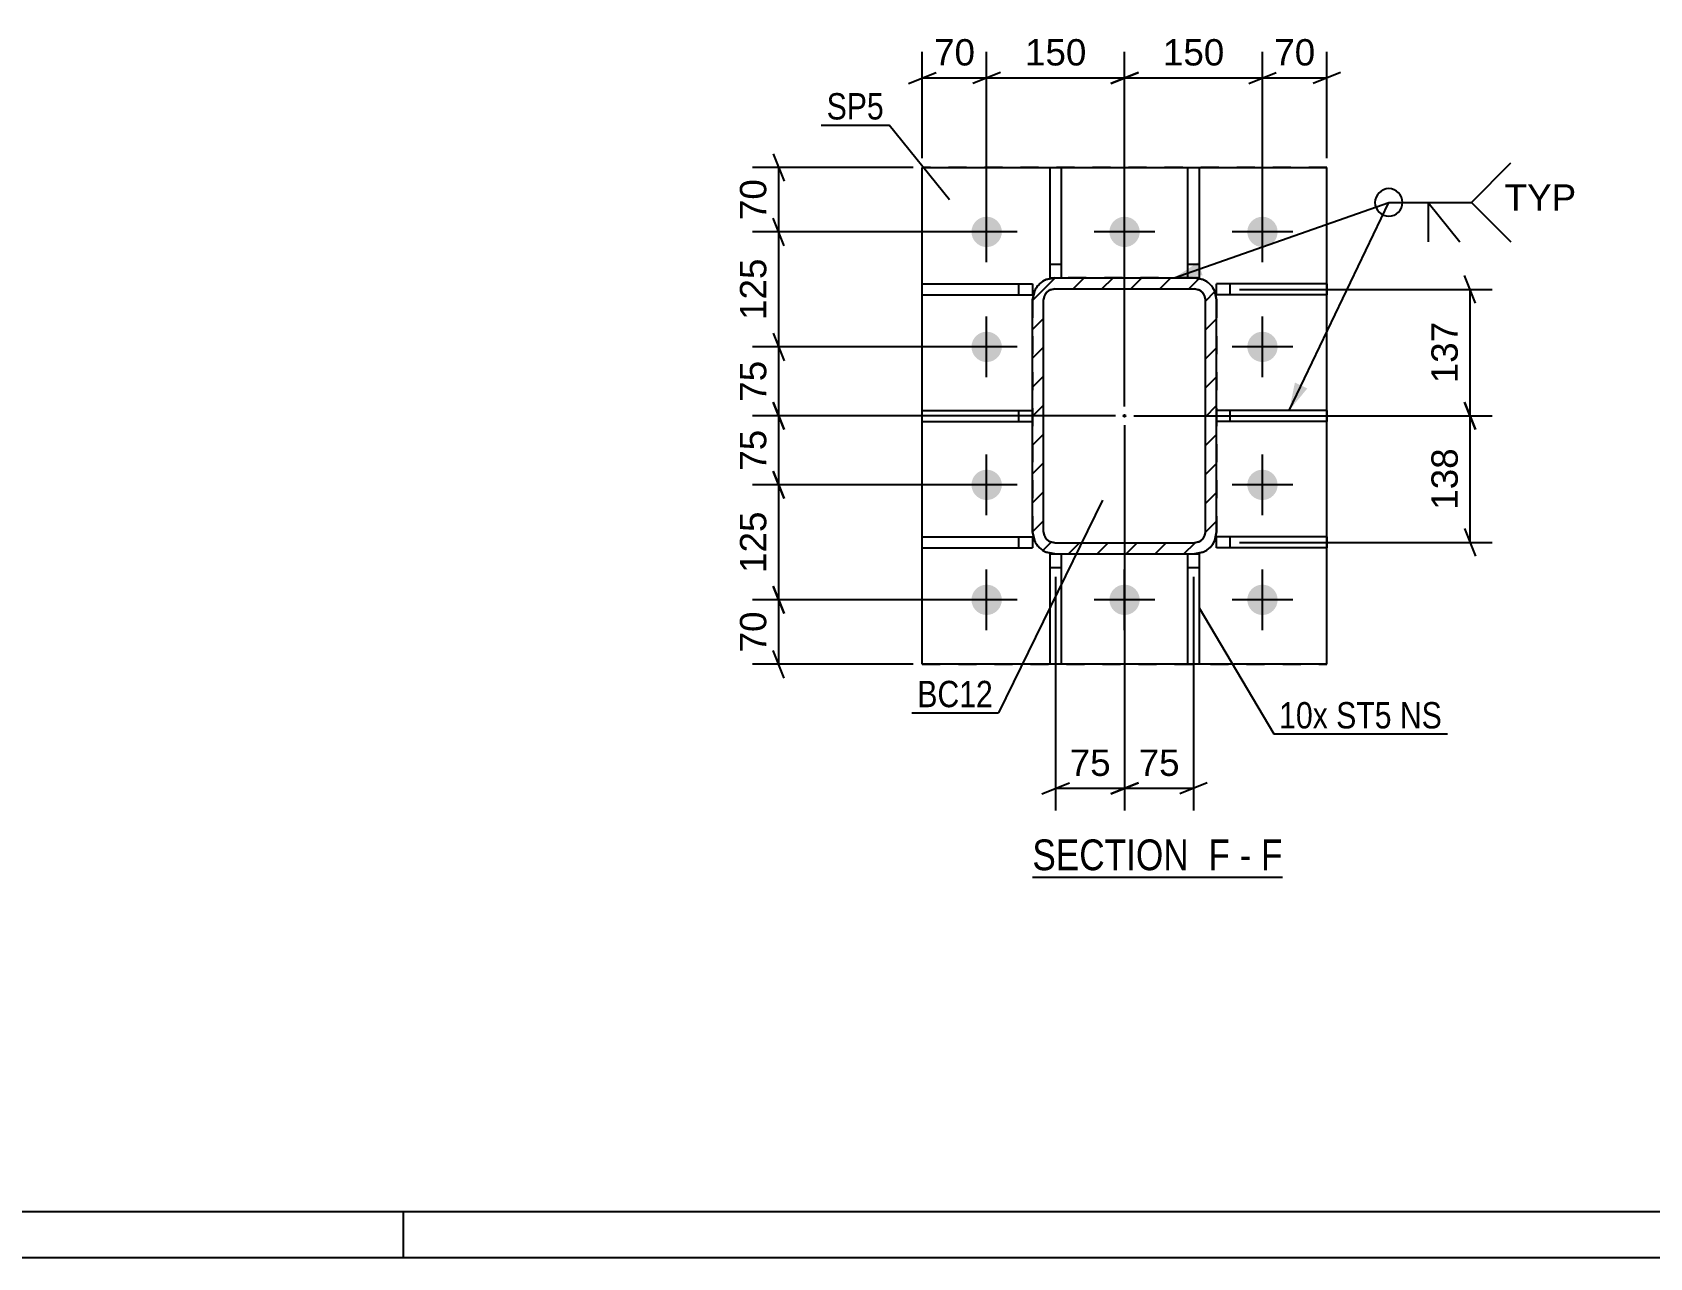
# Model space of a CAD drawing. Header units: millimetres. Extents: x 0 to 841, y 0 to 594.
# Drawn here: x 170.6 to 346.5, y 0 to 133.2 of the extents above; entities that cross this region are included whole.
import ezdxf

# ---------------------------------------------------------------- set-up
doc = ezdxf.new("R2010")
doc.units = ezdxf.units.MM
doc.linetypes.add('DXK_LINE_DOT2', pattern=[3.9198, 1.9599, -1.9599])
doc.linetypes.add('DXK_LINE_DOT3', pattern=[5.9187, 2.979, -0.9799, 0.9799, -0.9799])
doc.styles.add('Arial', font='ARIAL.TTF', dxfattribs={"height": 0.2})
doc.styles.add('Arial Narrow', font='ARIALN.TTF', dxfattribs={"height": 0.2})

# ---------------------------------------------------------------- blocks, each defined once
blk = doc.blocks.new('Unknown-284856622-1130')
at = {"color": 5, "linetype": 'Continuous'}
for p, q in [((5, 5), (836, 5)), ((211, 0), (211, 5)), ((0, 0), (841, 0))]:
    blk.add_line(p, q, dxfattribs=at)
blk = doc.blocks.new('Unknown-284856622-16 - 11935')
at = {"color": 6, "linetype": 'Continuous'}
blk.add_line((279.4, 41.37), (306.61, 41.37), dxfattribs=at)
at = {"color": 0, "linetype": 'Continuous'}
for points in [[(297.5, 42.12), (297.5, 45.62), (279.4, 45.62), (279.4, 42.12)], [(300.9, 42.12), (300.9, 45.62), (298.55, 45.62), (298.55, 42.12)], [(303.22, 42.12), (303.22, 45.62), (301.95, 45.62), (301.95, 42.12)], [(306.61, 42.12), (306.61, 45.62), (304.27, 45.62), (304.27, 42.12)]]:
    blk.add_wipeout(points, dxfattribs=at)
at = {"color": 7, "linetype": 'Continuous', "style": 'Arial Narrow'}
for s, p in [('SECTION ', (279.4, 42.12)), ('F', (298.55, 42.12)), ('F', (304.27, 42.12)), ('-', (301.95, 42.12))]:
    blk.add_text(s, height=3.34, dxfattribs=at).set_placement(p)
blk = doc.blocks.new('Part-284856622-11966 - 11935')
at = {"color": 2, "linetype": 'Continuous'}
for p, q in [((267.43, 104.66), (267.43, 105.86)), ((267.43, 105.86), (279.43, 105.86)), ((279.43, 105.86), (279.43, 104.66)), ((267.43, 104.66), (279.43, 104.66))]:
    blk.add_line(p, q, dxfattribs=at)
at = {"color": 7, "linetype": 'DXK_LINE_DOT2'}
blk.add_line((277.93, 104.66), (277.93, 105.86), dxfattribs=at)
blk = doc.blocks.new('Part-284856622-11964 - 11935')
at = {"color": 2, "linetype": 'Continuous'}
for p, q in [((281.33, 106.51), (281.33, 118.51)), ((281.33, 118.51), (282.53, 118.51)), ((282.53, 118.51), (282.53, 106.51)), ((281.33, 106.51), (281.83, 106.51))]:
    blk.add_line(p, q, dxfattribs=at)
at = {"color": 7, "linetype": 'DXK_LINE_DOT2'}
for p, q in [((281.33, 108.01), (282.53, 108.01)), ((281.83, 106.51), (282.53, 106.51)), ((282.53, 106.51), (282.53, 106.51))]:
    blk.add_line(p, q, dxfattribs=at)
blk = doc.blocks.new('Part-284856622-11956 - 11935')
at = {"linetype": 'Continuous'}
h = blk.add_hatch(dxfattribs=at)
h.set_pattern_fill('', scale=0.7, style=0, pattern_type=0)
h.set_pattern_definition([(45, (279.4347, 78.9125), (-1.57154, 1.57154), [])])
h.paths.add_polyline_path([(279.43, 104.11), (279.43, 78.91), (279.62, 77.99), (280.14, 77.22), (280.92, 76.7), (281.83, 76.51), (297.03, 76.51), (297.95, 76.7), (298.73, 77.22), (299.25, 77.99), (299.43, 78.91), (299.43, 104.11), (299.25, 105.03), (298.73, 105.81), (297.95, 106.33), (297.03, 106.51), (281.83, 106.51), (280.92, 106.33), (280.14, 105.81), (279.62, 105.03)])
h.paths.add_polyline_path([(280.99, 104.96), (281.38, 105.22), (281.83, 105.31), (297.03, 105.31), (297.49, 105.22), (297.88, 104.96), (298.14, 104.57), (298.23, 104.11), (298.23, 78.91), (298.14, 78.45), (297.88, 78.06), (297.49, 77.8), (297.03, 77.71), (281.83, 77.71), (281.38, 77.8), (280.99, 78.06), (280.73, 78.45), (280.63, 78.91), (280.63, 104.11), (280.73, 104.57)])
blk.add_hatch(color=246, dxfattribs=at).paths.add_polyline_path([(289.43, 91.41, -1), (289.43, 91.61, -1)])
at = {"color": 7, "linetype": 'DXK_LINE_DOT2'}
for p, q in [((280.92, 106.33), (281.83, 106.51)), ((297.03, 106.51), (281.83, 106.51)), ((297.03, 106.51), (297.95, 106.33)), ((279.43, 104.11), (279.62, 105.03)), ((279.43, 104.11), (279.43, 78.91)), ((280.73, 104.57), (280.63, 104.11)), ((280.63, 78.91), (280.63, 104.11)), ((281.83, 105.31), (281.38, 105.22)), ((281.83, 105.31), (297.03, 105.31)), ((297.49, 105.22), (297.03, 105.31)), ((298.23, 104.11), (298.14, 104.57)), ((298.23, 78.91), (298.23, 104.11)), ((299.25, 105.03), (299.43, 104.11)), ((299.43, 104.11), (299.43, 78.91)), ((279.62, 77.99), (279.43, 78.91)), ((280.63, 78.91), (280.73, 78.45)), ((281.38, 77.8), (281.83, 77.71)), ((281.83, 77.71), (297.03, 77.71)), ((297.03, 77.71), (297.49, 77.8)), ((298.14, 78.45), (298.23, 78.91)), ((299.43, 78.91), (299.25, 77.99)), ((281.83, 76.51), (280.92, 76.7)), ((281.83, 76.51), (297.03, 76.51)), ((297.95, 76.7), (297.03, 76.51))]:
    blk.add_line(p, q, dxfattribs=at)
at = {"color": 2, "linetype": 'Continuous'}
for p, q in [((281.83, 106.51), (280.92, 106.33)), ((281.83, 106.51), (297.03, 106.51)), ((297.95, 106.33), (297.03, 106.51)), ((279.62, 105.03), (279.43, 104.11)), ((279.43, 78.91), (279.43, 104.11)), ((280.63, 104.11), (280.73, 104.57)), ((280.63, 78.91), (280.63, 104.11)), ((281.38, 105.22), (281.83, 105.31)), ((281.83, 105.31), (297.03, 105.31)), ((297.03, 105.31), (297.49, 105.22)), ((298.14, 104.57), (298.23, 104.11)), ((298.23, 78.91), (298.23, 104.11)), ((299.43, 104.11), (299.25, 105.03)), ((299.43, 78.91), (299.43, 104.11)), ((279.43, 78.91), (279.62, 77.99)), ((280.73, 78.45), (280.63, 78.91)), ((281.83, 77.71), (281.38, 77.8)), ((281.83, 77.71), (297.03, 77.71)), ((297.49, 77.8), (297.03, 77.71)), ((298.23, 78.91), (298.14, 78.45)), ((299.25, 77.99), (299.43, 78.91)), ((280.92, 76.7), (281.83, 76.51)), ((281.83, 76.51), (297.03, 76.51)), ((297.03, 76.51), (297.95, 76.7))]:
    blk.add_line(p, q, dxfattribs=at)
at = {"color": 7, "linetype": 'DXK_LINE_DOT3'}
blk.add_line((289.43, 91.51), (289.43, 91.51), dxfattribs=at)
at = {"color": 246, "linetype": 'DXK_LINE_DOT2'}
blk.add_line((289.43, 91.51), (289.43, 91.51), dxfattribs=at)
at = {"color": 246, "linetype": 'Continuous'}
blk.add_circle((289.43, 91.51), 0.1, dxfattribs=at)
at = {"color": 7, "linetype": 'DXK_LINE_DOT2'}
for centre, radius, start, end in [((281.83, 104.11), 2.4, 112.5, 157.5), ((297.03, 104.11), 2.4, 22.5, 67.5), ((281.83, 104.11), 1.2, 112.5, 157.5), ((297.03, 104.11), 1.2, 22.5, 67.5), ((281.83, 78.91), 2.4, 202.5, 247.5), ((281.83, 78.91), 1.2, 202.5, 247.5), ((297.03, 78.91), 1.2, 292.5, 337.5), ((297.03, 78.91), 2.4, 292.5, 337.5)]:
    blk.add_arc(centre, radius, start, end, dxfattribs=at)
at = {"color": 2, "linetype": 'Continuous'}
for centre, radius, start, end in [((281.83, 104.11), 2.4, 112.5, 157.5), ((297.03, 104.11), 2.4, 22.5, 67.5), ((281.83, 104.11), 1.2, 112.5, 157.5), ((297.03, 104.11), 1.2, 22.5, 67.5), ((281.83, 78.91), 2.4, 202.5, 247.5), ((281.83, 78.91), 1.2, 202.5, 247.5), ((297.03, 78.91), 1.2, 292.5, 337.5), ((297.03, 78.91), 2.4, 292.5, 337.5)]:
    blk.add_arc(centre, radius, start, end, dxfattribs=at)
blk = doc.blocks.new('Part-284856622-11960 - 11935')
at = {"color": 2, "linetype": 'Continuous'}
for p, q in [((267.43, 64.51), (267.43, 118.51)), ((267.43, 118.51), (311.43, 118.51)), ((311.43, 64.51), (311.43, 118.51)), ((311.43, 64.51), (267.43, 64.51))]:
    blk.add_line(p, q, dxfattribs=at)
at = {"color": 7, "linetype": 'DXK_LINE_DOT2'}
for p, q in [((311.43, 118.51), (267.43, 118.51)), ((267.43, 64.51), (311.43, 64.51))]:
    blk.add_line(p, q, dxfattribs=at)
blk = doc.blocks.new('Part-284856622-11961 - 11935')
at = {"color": 2, "linetype": 'Continuous'}
for p, q in [((296.33, 64.51), (296.33, 76.51)), ((296.33, 76.51), (297.53, 76.51)), ((297.53, 76.51), (297.53, 64.51)), ((297.53, 64.51), (296.33, 64.51))]:
    blk.add_line(p, q, dxfattribs=at)
at = {"color": 7, "linetype": 'DXK_LINE_DOT2'}
blk.add_line((296.33, 75.01), (297.53, 75.01), dxfattribs=at)
blk = doc.blocks.new('Part-284856622-11962 - 11935')
at = {"color": 2, "linetype": 'Continuous'}
for p, q in [((281.33, 64.51), (281.33, 76.51)), ((281.33, 76.51), (282.53, 76.51)), ((282.53, 76.51), (282.53, 64.51)), ((282.53, 64.51), (281.33, 64.51))]:
    blk.add_line(p, q, dxfattribs=at)
at = {"color": 7, "linetype": 'DXK_LINE_DOT2'}
blk.add_line((281.33, 75.01), (282.53, 75.01), dxfattribs=at)
blk = doc.blocks.new('Part-284856622-11963 - 11935')
at = {"color": 2, "linetype": 'Continuous'}
for p, q in [((296.33, 106.51), (296.33, 118.51)), ((296.33, 118.51), (297.53, 118.51)), ((297.53, 118.51), (297.53, 106.51)), ((297.53, 106.51), (297.04, 106.51))]:
    blk.add_line(p, q, dxfattribs=at)
at = {"color": 7, "linetype": 'DXK_LINE_DOT2'}
for p, q in [((296.33, 108.01), (297.53, 108.01)), ((296.33, 106.51), (296.33, 106.51)), ((296.33, 106.51), (297.04, 106.51))]:
    blk.add_line(p, q, dxfattribs=at)
blk = doc.blocks.new('Part-284856622-11965 - 11935')
at = {"color": 2, "linetype": 'Continuous'}
for p, q in [((267.43, 90.91), (267.43, 92.11)), ((267.43, 92.11), (279.43, 92.11)), ((267.43, 90.91), (279.43, 90.91))]:
    blk.add_line(p, q, dxfattribs=at)
at = {"color": 7, "linetype": 'DXK_LINE_DOT2'}
for p, q in [((277.93, 90.91), (277.93, 92.11)), ((279.43, 92.11), (279.43, 90.91))]:
    blk.add_line(p, q, dxfattribs=at)
blk = doc.blocks.new('Part-284856622-11967 - 11935')
at = {"color": 2, "linetype": 'Continuous'}
for p, q in [((267.43, 77.16), (267.43, 78.36)), ((267.43, 78.36), (279.43, 78.36)), ((279.43, 78.36), (279.43, 77.16)), ((267.43, 77.16), (279.43, 77.16))]:
    blk.add_line(p, q, dxfattribs=at)
at = {"color": 7, "linetype": 'DXK_LINE_DOT2'}
blk.add_line((277.93, 77.16), (277.93, 78.36), dxfattribs=at)
blk = doc.blocks.new('Part-284856622-11968 - 11935')
at = {"color": 2, "linetype": 'Continuous'}
for p, q in [((311.43, 92.11), (299.43, 92.11)), ((311.43, 92.11), (311.43, 90.91)), ((311.43, 90.91), (299.43, 90.91))]:
    blk.add_line(p, q, dxfattribs=at)
at = {"color": 7, "linetype": 'DXK_LINE_DOT2'}
for p, q in [((299.43, 92.11), (299.43, 90.91)), ((300.93, 90.91), (300.93, 92.11))]:
    blk.add_line(p, q, dxfattribs=at)
blk = doc.blocks.new('Part-284856622-11969 - 11935')
at = {"color": 2, "linetype": 'Continuous'}
for p, q in [((311.43, 105.86), (299.43, 105.86)), ((299.43, 104.66), (299.43, 105.86)), ((311.43, 105.86), (311.43, 104.66)), ((311.43, 104.66), (299.43, 104.66))]:
    blk.add_line(p, q, dxfattribs=at)
at = {"color": 7, "linetype": 'DXK_LINE_DOT2'}
blk.add_line((300.93, 104.66), (300.93, 105.86), dxfattribs=at)
blk = doc.blocks.new('Part-284856622-11970 - 11935')
at = {"color": 2, "linetype": 'Continuous'}
for p, q in [((311.43, 78.36), (299.43, 78.36)), ((299.43, 77.16), (299.43, 78.36)), ((311.43, 78.36), (311.43, 77.16)), ((311.43, 77.16), (299.43, 77.16))]:
    blk.add_line(p, q, dxfattribs=at)
at = {"color": 7, "linetype": 'DXK_LINE_DOT2'}
blk.add_line((300.93, 77.16), (300.93, 78.36), dxfattribs=at)
blk = doc.blocks.new('Bolt-284856622-12049 - 11935')
at = {"linetype": 'Continuous'}
for points in [[(272.78, 111.51, -1), (276.08, 111.51, -1)], [(287.78, 111.51, -1), (291.08, 111.51, -1)], [(302.78, 111.51, -1), (306.08, 111.51, -1)], [(272.78, 99.01, -1), (276.08, 99.01, -1)], [(302.78, 99.01, -1), (306.08, 99.01, -1)], [(272.78, 84.01, -1), (276.08, 84.01, -1)], [(302.78, 84.01, -1), (306.08, 84.01, -1)], [(272.78, 71.51, -1), (276.08, 71.51, -1)], [(287.78, 71.51, -1), (291.08, 71.51, -1)], [(302.78, 71.51, -1), (306.08, 71.51, -1)]]:
    blk.add_hatch(color=1, dxfattribs=at).paths.add_polyline_path(points)
at = {"color": 1, "linetype": 'Continuous'}
for p, q in [((274.43, 108.21), (274.43, 114.81)), ((289.43, 108.21), (289.43, 114.81)), ((304.43, 108.21), (304.43, 114.81)), ((277.73, 111.51), (271.13, 111.51)), ((292.73, 111.51), (286.13, 111.51)), ((307.73, 111.51), (301.13, 111.51)), ((274.43, 95.71), (274.43, 102.31)), ((304.43, 95.71), (304.43, 102.31)), ((277.73, 99.01), (271.13, 99.01)), ((307.73, 99.01), (301.13, 99.01)), ((274.43, 80.71), (274.43, 87.31)), ((304.43, 80.71), (304.43, 87.31)), ((277.73, 84.01), (271.13, 84.01)), ((307.73, 84.01), (301.13, 84.01)), ((274.43, 68.21), (274.43, 74.81)), ((289.43, 68.21), (289.43, 74.81)), ((304.43, 68.21), (304.43, 74.81)), ((277.73, 71.51), (271.13, 71.51)), ((292.73, 71.51), (286.13, 71.51)), ((307.73, 71.51), (301.13, 71.51))]:
    blk.add_line(p, q, dxfattribs=at)
blk = doc.blocks.new('StraightDimension-284856622-17725 - 11935')
at = {"color": 7, "linetype": 'Continuous'}
for p, q in [((251.21, 73.01), (252.41, 70.01)), ((273.43, 71.51), (248.96, 71.51)), ((251.81, 64.51), (251.81, 71.51)), ((252.41, 63.01), (251.21, 66.01)), ((266.43, 64.51), (248.96, 64.51))]:
    blk.add_line(p, q, dxfattribs=at)
at = {"color": 0}
blk.add_wipeout([(251.06, 70.84), (246.86, 70.84), (246.86, 65.19), (251.06, 65.19)], dxfattribs=at)
at = {"color": 3, "style": 'Arial'}
blk.add_text('70', height=2.865, rotation=90.0002, dxfattribs=at).set_placement((250.46, 65.79))
blk = doc.blocks.new('StraightDimension-284856622-13302 - 11935')
at = {"color": 7, "linetype": 'Continuous'}
for p, q in [((327.62, 103.76), (326.42, 106.76)), ((301.93, 105.26), (329.42, 105.26)), ((327.02, 91.51), (327.02, 105.26)), ((290.43, 91.51), (329.42, 91.51)), ((326.42, 93.01), (327.62, 90.01))]:
    blk.add_line(p, q, dxfattribs=at)
at = {"color": 0}
blk.add_wipeout([(326.27, 102.32), (322.07, 102.32), (322.07, 94.45), (326.27, 94.45)], dxfattribs=at)
at = {"color": 3, "style": 'Arial'}
blk.add_text('137', height=2.865, rotation=90.0002, dxfattribs=at).set_placement((325.67, 95.05))
blk = doc.blocks.new('StraightDimension-284856622-17720 - 11935')
at = {"color": 7, "linetype": 'Continuous'}
for p, q in [((251.21, 120.01), (252.41, 117.01)), ((266.43, 118.51), (248.96, 118.51)), ((251.81, 111.51), (251.81, 118.51)), ((252.41, 110.01), (251.21, 113.01)), ((273.43, 111.51), (248.96, 111.51))]:
    blk.add_line(p, q, dxfattribs=at)
at = {"color": 0}
blk.add_wipeout([(251.06, 117.84), (246.86, 117.84), (246.86, 112.19), (251.06, 112.19)], dxfattribs=at)
at = {"color": 3, "style": 'Arial'}
blk.add_text('70', height=2.865, rotation=90.0002, dxfattribs=at).set_placement((250.46, 112.79))
blk = doc.blocks.new('StraightDimension-284856622-13190 - 11935')
at = {"color": 7, "linetype": 'Continuous'}
for p, q in [((289.43, 90.51), (289.43, 48.62)), ((281.93, 74.01), (281.93, 48.62)), ((280.43, 50.42), (283.43, 51.62)), ((281.93, 51.02), (289.43, 51.02)), ((290.93, 51.62), (287.93, 50.42))]:
    blk.add_line(p, q, dxfattribs=at)
at = {"color": 0}
blk.add_wipeout([(288.51, 51.77), (288.51, 55.97), (282.86, 55.97), (282.86, 51.77)], dxfattribs=at)
at = {"color": 3, "style": 'Arial'}
blk.add_text('75', height=2.865, dxfattribs=at).set_placement((283.46, 52.37))
blk = doc.blocks.new('StraightDimension-284856622-17723 - 11935')
at = {"color": 7, "linetype": 'Continuous'}
for p, q in [((288.43, 91.51), (248.96, 91.51)), ((251.21, 93.01), (252.41, 90.01)), ((251.81, 84.01), (251.81, 91.51)), ((252.41, 82.51), (251.21, 85.51)), ((273.43, 84.01), (248.96, 84.01))]:
    blk.add_line(p, q, dxfattribs=at)
at = {"color": 0}
blk.add_wipeout([(251.06, 90.59), (246.86, 90.59), (246.86, 84.94), (251.06, 84.94)], dxfattribs=at)
at = {"color": 3, "style": 'Arial'}
blk.add_text('75', height=2.865, rotation=90.0002, dxfattribs=at).set_placement((250.46, 85.54))
blk = doc.blocks.new('StraightDimension-284856622-13259 - 11935')
at = {"color": 7, "linetype": 'Continuous'}
for p, q in [((304.43, 112.51), (304.43, 131.1)), ((311.43, 119.51), (311.43, 131.1)), ((302.93, 127.65), (305.93, 128.85)), ((312.93, 128.85), (309.93, 127.65)), ((304.43, 128.25), (311.43, 128.25))]:
    blk.add_line(p, q, dxfattribs=at)
at = {"color": 0}
blk.add_wipeout([(310.76, 129), (310.76, 133.2), (305.11, 133.2), (305.11, 129)], dxfattribs=at)
at = {"color": 3, "style": 'Arial'}
blk.add_text('70', height=2.865, dxfattribs=at).set_placement((305.71, 129.6))
blk = doc.blocks.new('StraightDimension-284856622-17722 - 11935')
at = {"color": 7, "linetype": 'Continuous'}
for p, q in [((251.21, 100.51), (252.41, 97.51)), ((273.43, 99.01), (248.96, 99.01)), ((251.81, 91.51), (251.81, 99.01)), ((288.43, 91.51), (248.96, 91.51)), ((252.41, 90.01), (251.21, 93.01))]:
    blk.add_line(p, q, dxfattribs=at)
at = {"color": 0}
blk.add_wipeout([(251.06, 98.09), (246.86, 98.09), (246.86, 92.44), (251.06, 92.44)], dxfattribs=at)
at = {"color": 3, "style": 'Arial'}
blk.add_text('75', height=2.865, rotation=90.0002, dxfattribs=at).set_placement((250.46, 93.04))
blk = doc.blocks.new('StraightDimension-284856622-13189 - 11935')
at = {"color": 7, "linetype": 'Continuous'}
for p, q in [((289.43, 90.51), (289.43, 48.62)), ((296.93, 74.01), (296.93, 48.62)), ((287.93, 50.42), (290.93, 51.62)), ((289.43, 51.02), (296.93, 51.02)), ((298.43, 51.62), (295.43, 50.42))]:
    blk.add_line(p, q, dxfattribs=at)
at = {"color": 0}
blk.add_wipeout([(296.01, 51.77), (296.01, 55.97), (290.36, 55.97), (290.36, 51.77)], dxfattribs=at)
at = {"color": 3, "style": 'Arial'}
blk.add_text('75', height=2.865, dxfattribs=at).set_placement((290.96, 52.37))
blk = doc.blocks.new('StraightDimension-284856622-13260 - 11935')
at = {"color": 7, "linetype": 'Continuous'}
for p, q in [((289.43, 92.51), (289.43, 131.1)), ((304.43, 112.51), (304.43, 131.1)), ((290.93, 128.85), (287.93, 127.65)), ((302.93, 127.65), (305.93, 128.85)), ((289.43, 128.25), (304.43, 128.25))]:
    blk.add_line(p, q, dxfattribs=at)
at = {"color": 0}
blk.add_wipeout([(300.87, 129), (300.87, 133.2), (293, 133.2), (293, 129)], dxfattribs=at)
at = {"color": 3, "style": 'Arial'}
blk.add_text('150', height=2.865, dxfattribs=at).set_placement((293.6, 129.6))
blk = doc.blocks.new('StraightDimension-284856622-13261 - 11935')
at = {"color": 7, "linetype": 'Continuous'}
for p, q in [((274.43, 112.51), (274.43, 131.1)), ((289.43, 92.51), (289.43, 131.1)), ((275.93, 128.85), (272.93, 127.65)), ((287.93, 127.65), (290.93, 128.85)), ((274.43, 128.25), (289.43, 128.25))]:
    blk.add_line(p, q, dxfattribs=at)
at = {"color": 0}
blk.add_wipeout([(285.87, 129), (285.87, 133.2), (278, 133.2), (278, 129)], dxfattribs=at)
at = {"color": 3, "style": 'Arial'}
blk.add_text('150', height=2.865, dxfattribs=at).set_placement((278.6, 129.6))
blk = doc.blocks.new('StraightDimension-284856622-13262 - 11935')
at = {"color": 7, "linetype": 'Continuous'}
for p, q in [((267.43, 119.51), (267.43, 131.1)), ((274.43, 112.51), (274.43, 131.1)), ((265.93, 127.65), (268.93, 128.85)), ((275.93, 128.85), (272.93, 127.65)), ((267.43, 128.25), (274.43, 128.25))]:
    blk.add_line(p, q, dxfattribs=at)
at = {"color": 0}
blk.add_wipeout([(273.76, 129), (273.76, 133.2), (268.11, 133.2), (268.11, 129)], dxfattribs=at)
at = {"color": 3, "style": 'Arial'}
blk.add_text('70', height=2.865, dxfattribs=at).set_placement((268.71, 129.6))
blk = doc.blocks.new('StraightDimension-284856622-13303 - 11935')
at = {"color": 7, "linetype": 'Continuous'}
for p, q in [((290.43, 91.51), (329.42, 91.51)), ((327.62, 90.01), (326.42, 93.01)), ((327.02, 77.76), (327.02, 91.51)), ((326.42, 79.26), (327.62, 76.26)), ((301.93, 77.76), (329.42, 77.76))]:
    blk.add_line(p, q, dxfattribs=at)
at = {"color": 0}
blk.add_wipeout([(326.27, 88.57), (322.07, 88.57), (322.07, 80.7), (326.27, 80.7)], dxfattribs=at)
at = {"color": 3, "style": 'Arial'}
blk.add_text('138', height=2.865, rotation=90.0002, dxfattribs=at).set_placement((325.67, 81.3))
blk = doc.blocks.new('StraightDimension-284856622-17721 - 11935')
at = {"color": 7, "linetype": 'Continuous'}
for p, q in [((252.41, 110.01), (251.21, 113.01)), ((273.43, 111.51), (248.96, 111.51)), ((251.81, 99.01), (251.81, 111.51)), ((251.21, 100.51), (252.41, 97.51)), ((273.43, 99.01), (248.96, 99.01))]:
    blk.add_line(p, q, dxfattribs=at)
at = {"color": 0}
blk.add_wipeout([(251.06, 109.2), (246.86, 109.2), (246.86, 101.33), (251.06, 101.33)], dxfattribs=at)
at = {"color": 3, "style": 'Arial'}
blk.add_text('125', height=2.865, rotation=90.0002, dxfattribs=at).set_placement((250.46, 101.93))
blk = doc.blocks.new('StraightDimension-284856622-17724 - 11935')
at = {"color": 7, "linetype": 'Continuous'}
for p, q in [((251.21, 85.51), (252.41, 82.51)), ((273.43, 84.01), (248.96, 84.01)), ((251.81, 71.51), (251.81, 84.01)), ((252.41, 70.01), (251.21, 73.01)), ((273.43, 71.51), (248.96, 71.51))]:
    blk.add_line(p, q, dxfattribs=at)
at = {"color": 0}
blk.add_wipeout([(251.06, 81.7), (246.86, 81.7), (246.86, 73.83), (251.06, 73.83)], dxfattribs=at)
at = {"color": 3, "style": 'Arial'}
blk.add_text('125', height=2.865, rotation=90.0002, dxfattribs=at).set_placement((250.46, 74.43))
blk = doc.blocks.new('MarkSet-284856622-13170 - 11935')
at = {"color": 0}
for points in [[(311.55, 57.53), (311.55, 60.53), (306.25, 60.53), (306.25, 57.53)], [(318.48, 57.53), (318.48, 60.53), (312.45, 60.53), (312.45, 57.53)], [(323.94, 57.53), (323.94, 60.53), (319.38, 60.53), (319.38, 57.53)]]:
    blk.add_wipeout(points, dxfattribs=at)
for points in [[(311.55, 57.53), (311.55, 60.53), (306.25, 60.53), (306.25, 57.53)], [(318.48, 57.53), (318.48, 60.53), (312.45, 60.53), (312.45, 57.53)], [(323.94, 57.53), (323.94, 60.53), (319.38, 60.53), (319.38, 57.53)]]:
    blk.add_wipeout(points, dxfattribs=at)
at = {"color": 30, "linetype": 'Continuous'}
for p, q in [((297.53, 70.65), (305.65, 56.93)), ((305.65, 56.93), (324.54, 56.93))]:
    blk.add_line(p, q, dxfattribs=at)
at = {"color": 3, "style": 'Arial Narrow'}
for s, p in [('10x', (306.25, 57.53)), ('ST5', (312.45, 57.53)), ('NS', (319.38, 57.53))]:
    blk.add_text(s, height=2.863, dxfattribs=at).set_placement(p)
blk = doc.blocks.new('Mark-284856622-13316 - 11935')
at = {"color": 0}
blk.add_wipeout([(275.11, 59.84), (275.11, 62.84), (266.89, 62.84), (266.89, 59.84)], dxfattribs=at)
blk.add_wipeout([(275.11, 59.84), (275.11, 62.84), (266.89, 62.84), (266.89, 59.84)], dxfattribs=at)
at = {"color": 30, "linetype": 'Continuous'}
for p in [(287.02, 82.33), (266.29, 59.24)]:
    blk.add_line(p, (275.71, 59.24), dxfattribs=at)
at = {"color": 3, "style": 'Arial Narrow'}
blk.add_text('BC12', height=2.863, dxfattribs=at).set_placement((266.89, 59.84))
blk = doc.blocks.new('Mark-284856622-13319 - 11935')
at = {"color": 0}
blk.add_wipeout([(263.24, 123.73), (263.24, 126.73), (257.03, 126.73), (257.03, 123.73)], dxfattribs=at)
blk.add_wipeout([(263.24, 123.73), (263.24, 126.73), (257.03, 126.73), (257.03, 123.73)], dxfattribs=at)
at = {"color": 30, "linetype": 'Continuous'}
for p in [(256.43, 123.13), (270.37, 114.99)]:
    blk.add_line(p, (263.84, 123.13), dxfattribs=at)
at = {"color": 3, "style": 'Arial Narrow'}
blk.add_text('SP5', height=2.863, dxfattribs=at).set_placement((257.03, 123.73))
blk = doc.blocks.new('WeldMark-284856622-14243 - 11935')
at = {"linetype": 'Continuous'}
for points in [[(297.92, 106.8), (294.84, 106.51), (297.42, 108.21)], [(309.31, 94.49), (307.34, 92.11), (307.96, 95.14)]]:
    blk.add_hatch(color=30, dxfattribs=at).paths.add_polyline_path(points)
at = {"color": 30, "linetype": 'Continuous'}
for p, q in [((294.84, 106.51), (318.17, 114.71)), ((307.34, 92.11), (318.17, 114.71)), ((318.17, 114.71), (327.17, 114.71))]:
    blk.add_line(p, q, dxfattribs=at)
at = {"color": 3, "linetype": 'Continuous'}
for q in [(325.88, 110.43), (322.46, 110.43)]:
    blk.add_line((322.46, 114.71), q, dxfattribs=at)
for start, end in [(90, 270), (270, 90)]:
    blk.add_arc((318.17, 114.71), 1.5, start, end, dxfattribs=at)
at = {"color": 0, "linetype": 'Continuous'}
blk.add_wipeout([(338.55, 113.81), (338.55, 116.81), (330.77, 116.81), (330.77, 113.81)], dxfattribs=at)
blk.add_wipeout([(338.55, 113.81), (338.55, 116.81), (330.77, 116.81), (330.77, 113.81)], dxfattribs=at)
at = {"color": 3, "linetype": 'Continuous'}
for q in [(331.46, 119), (331.46, 110.43)]:
    blk.add_line((327.17, 114.71), q, dxfattribs=at)
at = {"color": 3, "linetype": 'Continuous', "style": 'Arial'}
blk.add_text('TYP', height=2.865, dxfattribs=at).set_placement((330.77, 113.81))

msp = doc.modelspace()

# ---------------------------------------------------------------- block references
for name in ['Unknown-284856622-1130', 'Part-284856622-11960 - 11935', 'Part-284856622-11964 - 11935', 'Part-284856622-11963 - 11935', 'Bolt-284856622-12049 - 11935', 'Part-284856622-11966 - 11935', 'Part-284856622-11956 - 11935', 'Part-284856622-11969 - 11935', 'Part-284856622-11965 - 11935', 'Part-284856622-11968 - 11935', 'Part-284856622-11967 - 11935', 'Part-284856622-11970 - 11935', 'Part-284856622-11962 - 11935', 'Part-284856622-11961 - 11935']:
    msp.add_blockref(name, (0, 0))

# ---------------------------------------------------------------- next in the draw order: block references
for name in ['StraightDimension-284856622-13259 - 11935', 'StraightDimension-284856622-17720 - 11935', 'StraightDimension-284856622-13302 - 11935', 'StraightDimension-284856622-17725 - 11935', 'Unknown-284856622-16 - 11935']:
    msp.add_blockref(name, (0, 0))

# ---------------------------------------------------------------- next in the draw order: block references
msp.add_blockref('StraightDimension-284856622-13190 - 11935', (0, 0))

# ---------------------------------------------------------------- next in the draw order: block references
msp.add_blockref('StraightDimension-284856622-17723 - 11935', (0, 0))

# ---------------------------------------------------------------- next in the draw order: block references
for name in ['StraightDimension-284856622-17722 - 11935', 'StraightDimension-284856622-17724 - 11935']:
    msp.add_blockref(name, (0, 0))

# ---------------------------------------------------------------- next in the draw order: block references
for name in ['StraightDimension-284856622-13260 - 11935', 'StraightDimension-284856622-13189 - 11935', 'Mark-284856622-13316 - 11935']:
    msp.add_blockref(name, (0, 0))

# ---------------------------------------------------------------- next in the draw order: block references
for name in ['StraightDimension-284856622-13261 - 11935', 'MarkSet-284856622-13170 - 11935']:
    msp.add_blockref(name, (0, 0))

# ---------------------------------------------------------------- next in the draw order: block references
for name in ['StraightDimension-284856622-13262 - 11935', 'StraightDimension-284856622-13303 - 11935']:
    msp.add_blockref(name, (0, 0))

# ---------------------------------------------------------------- next in the draw order: block references
for name in ['Mark-284856622-13319 - 11935', 'WeldMark-284856622-14243 - 11935', 'StraightDimension-284856622-17721 - 11935']:
    msp.add_blockref(name, (0, 0))

doc.saveas('drawing.dxf')
